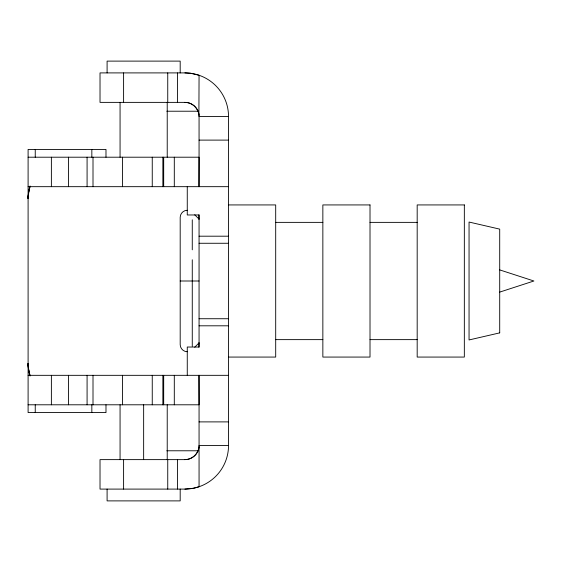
<?xml version="1.0" encoding="UTF-8"?>
<svg xmlns="http://www.w3.org/2000/svg" width="562" height="562" viewBox="0 0 562 562"><rect width="100%" height="100%" fill="white"/><g stroke="black" fill="none" stroke-linecap="round" stroke-linejoin="round"><path stroke-width="0.84" d="M122.425 186.675L122.425 157.205M198.906 114.479L199.06 75.259L190.651 73.285L184.912 72.905L100.022 72.905L100.022 102.375L184.912 102.375C192.471 102.235 199.201 108.965 199.06 116.524L199.06 186.675M198.934 186.675L199.06 157.205L28.1 157.205M29.877 186.486A41.265 41.265 0 0 0 28.1 198.47L28.149 196.391M28.1 198.47L28.606 192.014L29.863 186.774M198.906 447.521C198.007 454.286 191.726 459.709 184.912 459.625L100.022 459.625L100.022 489.095L184.912 489.095L193.504 488.245L199.06 486.741L199.06 375.325M28.184 195.695L30.081 185.98M194.74 347.204L199.06 342.883M499.709 292.107L533.9 281L499.709 269.893M187.265 210.258C183.479 210.237 180.17 213.546 180.191 217.332L180.191 344.668C180.17 348.454 183.479 351.763 187.265 351.742M166.83 111.22L198.189 111.22M184.912 489.095A43.625 43.625 0 0 0 228.53 445.476L228.53 116.524L199.06 116.524A14.148 14.148 0 0 0 198.028 111.22L197.304 109.702A14.148 14.148 0 0 0 184.912 102.375M199.06 140.107L228.53 140.107M28.1 186.675L228.53 186.675M228.53 204.933L275.696 204.933L275.696 357.067L228.53 357.067M275.696 222.369L322.855 222.369M370.014 222.369L417.18 222.369M199.06 236.195L228.53 236.195M199.06 243.269L228.53 243.269M180.191 281L199.06 281M199.06 318.731L228.53 318.731M199.06 325.805L228.53 325.805M275.696 339.631L322.855 339.631M370.014 339.631L417.18 339.631M28.1 375.325L228.53 375.325M28.1 404.795L199.06 404.795L198.934 375.325M199.06 421.893L228.53 421.893M228.53 445.476L199.06 445.476A14.148 14.148 0 0 1 198.028 450.78L197.304 452.298A14.148 14.148 0 0 1 184.912 459.625M166.83 450.78L198.189 450.78M194.74 214.796L199.06 219.117M30.081 376.02L28.248 367.028L28.1 363.53A41.265 41.265 0 0 0 29.877 375.514M29.863 375.226L28.606 369.986L28.1 363.53M198.934 214.754L198.934 219.145M198.934 342.855L198.934 347.246M192.267 219.812L192.267 249.823M192.267 259.777L192.267 346.311M187.265 186.675L187.265 214.972L199.06 214.972L199.06 347.028L187.265 347.028L187.265 375.325M180.191 72.905L180.191 61.11L107.096 61.11L107.096 72.905M180.191 489.095L180.191 500.89L107.096 500.89L107.096 489.095M177.508 72.905L177.508 102.375M177.508 459.625L177.508 489.095M174.297 157.205L174.297 186.675M174.297 375.325L174.297 404.795M167.743 72.905L167.743 102.375M167.743 459.625L167.743 489.095M167.223 102.375L167.223 157.205M167.223 404.795L167.223 459.625M163.69 157.205L163.69 186.675M163.69 375.325L163.69 404.795M162.861 157.205L162.861 186.675M162.861 375.325L162.861 404.795M152.253 157.205L152.253 186.675M152.253 375.325L152.253 404.795M143.647 404.795L143.647 459.625M123.598 72.905L123.598 102.375M123.598 459.625L123.598 489.095M122.425 375.325L122.425 404.795M120.064 102.375L120.064 157.205M120.064 404.795L120.064 459.625M105.986 157.205L105.986 149.422L28.1 149.422L28.1 412.578L105.986 412.578L105.986 404.795M93.004 157.205L93.004 186.675M93.004 375.325L93.004 404.795M91.838 149.422L91.838 157.205M91.838 404.795L91.838 412.578M87.082 157.205L87.082 186.675M87.082 375.325L87.082 404.795M68.48 157.205L68.48 186.675M68.48 375.325L68.48 404.795M51.381 157.205L51.381 186.675M51.381 375.325L51.381 404.795M35.244 149.422L35.244 157.205M35.244 404.795L35.244 412.578M184.912 72.905A43.625 43.625 0 0 1 228.53 116.524M499.709 332.873L469.052 339.954L469.052 222.046L499.709 229.127L499.709 332.873M370.014 204.933L322.855 204.933L322.855 357.067L370.014 357.067L370.014 204.933M464.338 204.933L417.18 204.933L417.18 357.067L464.338 357.067L464.338 204.933"/></g></svg>
